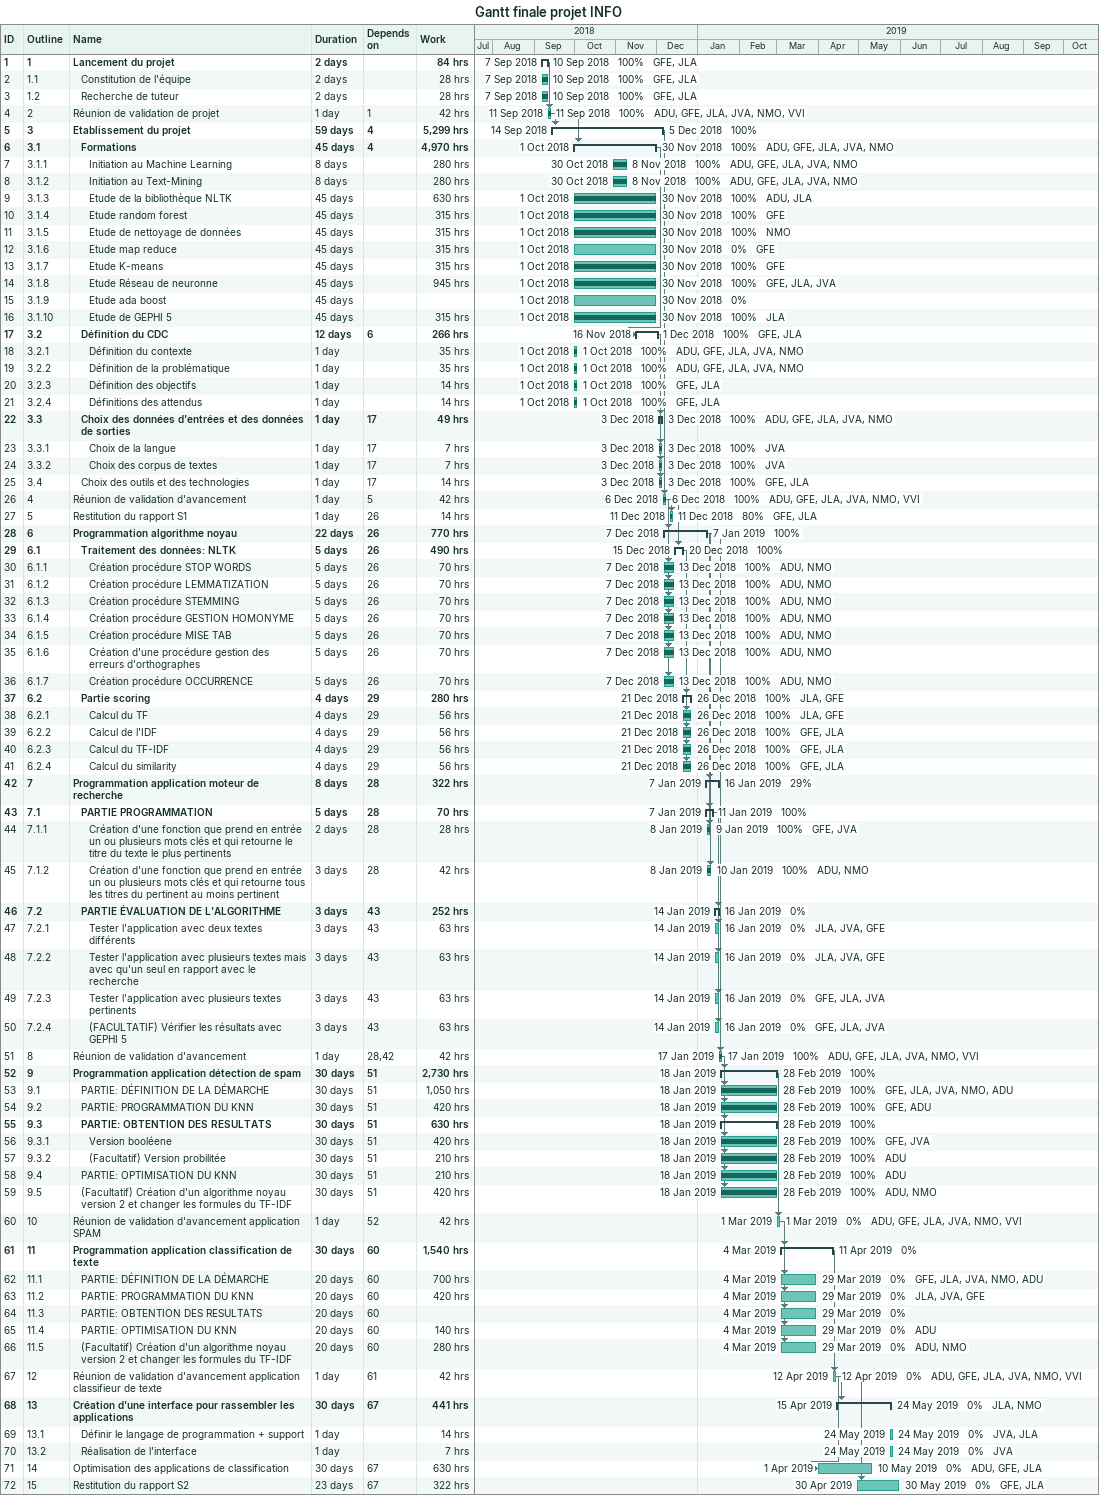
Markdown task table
Gantt finale projet INFO

| ID | WBS | Task | Duration | Start | Finish | Predecessors | Resources | % complete | Work (h) |
|---|---|---|---|---|---|---|---|---|---|
| 1 | 1 | **Lancement du projet** | 2d | 2018-09-07 | 2018-09-10 |  | GFE, JLA | 100 | 84 |
| 2 | 1.1 | Constitution de l'équipe | 2d | 2018-09-07 | 2018-09-10 |  | GFE, JLA | 100 | 28 |
| 3 | 1.2 | Recherche de tuteur | 2d | 2018-09-07 | 2018-09-10 |  | GFE, JLA | 100 | 28 |
| 4 | 2 | Réunion de validation de projet | 1d | 2018-09-11 | 2018-09-11 | 1 | ADU, GFE, JLA, JVA, NMO, VVI | 100 | 42 |
| 5 | 3 | **Etablissement du projet** | 59d | 2018-09-14 | 2018-12-05 | 4 |  | 100 | 5299 |
| 6 | 3.1 | **Formations** | 45d | 2018-10-01 | 2018-11-30 | 4 | ADU, GFE, JLA, JVA, NMO | 100 | 4970 |
| 7 | 3.1.1 | Initiation au Machine Learning | 8d | 2018-10-30 | 2018-11-08 |  | ADU, GFE, JLA, JVA, NMO | 100 | 280 |
| 8 | 3.1.2 | Initiation au Text-Mining | 8d | 2018-10-30 | 2018-11-08 |  | ADU, GFE, JLA, JVA, NMO | 100 | 280 |
| 9 | 3.1.3 | Etude de la bibliothèque NLTK | 45d | 2018-10-01 | 2018-11-30 |  | ADU, JLA | 100 | 630 |
| 10 | 3.1.4 | Etude random forest | 45d | 2018-10-01 | 2018-11-30 |  | GFE | 100 | 315 |
| 11 | 3.1.5 | Etude de nettoyage de données | 45d | 2018-10-01 | 2018-11-30 |  | NMO | 100 | 315 |
| 12 | 3.1.6 | Etude map reduce | 45d | 2018-10-01 | 2018-11-30 |  | GFE | 0 | 315 |
| 13 | 3.1.7 | Etude K-means | 45d | 2018-10-01 | 2018-11-30 |  | GFE | 100 | 315 |
| 14 | 3.1.8 | Etude Réseau de neuronne | 45d | 2018-10-01 | 2018-11-30 |  | GFE, JLA, JVA | 100 | 945 |
| 15 | 3.1.9 | Etude ada boost | 45d | 2018-10-01 | 2018-11-30 |  |  | 0 |  |
| 16 | 3.1.10 | Etude de GEPHI 5 | 45d | 2018-10-01 | 2018-11-30 |  | JLA | 100 | 315 |
| 17 | 3.2 | **Définition du CDC** | 12d | 2018-11-16 | 2018-12-01 | 6 | GFE, JLA | 100 | 266 |
| 18 | 3.2.1 | Définition du contexte | 1d | 2018-10-01 | 2018-10-01 |  | ADU, GFE, JLA, JVA, NMO | 100 | 35 |
| 19 | 3.2.2 | Définition de la problématique | 1d | 2018-10-01 | 2018-10-01 |  | ADU, GFE, JLA, JVA, NMO | 100 | 35 |
| 20 | 3.2.3 | Définition des objectifs | 1d | 2018-10-01 | 2018-10-01 |  | GFE, JLA | 100 | 14 |
| 21 | 3.2.4 | Définitions des attendus | 1d | 2018-10-01 | 2018-10-01 |  | GFE, JLA | 100 | 14 |
| 22 | 3.3 | **Choix des données d'entrées et des données de sorties** | 1d | 2018-12-03 | 2018-12-03 | 17 | ADU, GFE, JLA, JVA, NMO | 100 | 49 |
| 23 | 3.3.1 | Choix de la langue | 1d | 2018-12-03 | 2018-12-03 | 17 | JVA | 100 | 7 |
| 24 | 3.3.2 | Choix des corpus de textes | 1d | 2018-12-03 | 2018-12-03 | 17 | JVA | 100 | 7 |
| 25 | 3.4 | Choix des outils et des technologies | 1d | 2018-12-03 | 2018-12-03 | 17 | GFE, JLA | 100 | 14 |
| 26 | 4 | Réunion de validation d'avancement | 1d | 2018-12-06 | 2018-12-06 | 5 | ADU, GFE, JLA, JVA, NMO, VVI | 100 | 42 |
| 27 | 5 | Restitution du rapport S1 | 1d | 2018-12-11 | 2018-12-11 | 26 | GFE, JLA | 80 | 14 |
| 28 | 6 | **Programmation algorithme noyau** | 22d | 2018-12-07 | 2019-01-07 | 26 |  | 100 | 770 |
| 29 | 6.1 | **Traitement des données: NLTK** | 5d | 2018-12-15 | 2018-12-20 | 26 |  | 100 | 490 |
| 30 | 6.1.1 | Création procédure STOP WORDS | 5d | 2018-12-07 | 2018-12-13 | 26 | ADU, NMO | 100 | 70 |
| 31 | 6.1.2 | Création procédure LEMMATIZATION | 5d | 2018-12-07 | 2018-12-13 | 26 | ADU, NMO | 100 | 70 |
| 32 | 6.1.3 | Création procédure STEMMING | 5d | 2018-12-07 | 2018-12-13 | 26 | ADU, NMO | 100 | 70 |
| 33 | 6.1.4 | Création procédure GESTION HOMONYME | 5d | 2018-12-07 | 2018-12-13 | 26 | ADU, NMO | 100 | 70 |
| 34 | 6.1.5 | Création procédure MISE TAB | 5d | 2018-12-07 | 2018-12-13 | 26 | ADU, NMO | 100 | 70 |
| 35 | 6.1.6 | Création d'une procédure gestion des erreurs d'orthographes | 5d | 2018-12-07 | 2018-12-13 | 26 | ADU, NMO | 100 | 70 |
| 36 | 6.1.7 | Création procédure OCCURRENCE | 5d | 2018-12-07 | 2018-12-13 | 26 | ADU, NMO | 100 | 70 |
| 37 | 6.2 | **Partie scoring** | 4d | 2018-12-21 | 2018-12-26 | 29 | JLA, GFE | 100 | 280 |
| 38 | 6.2.1 | Calcul du TF | 4d | 2018-12-21 | 2018-12-26 | 29 | JLA, GFE | 100 | 56 |
| 39 | 6.2.2 | Calcul de l'IDF | 4d | 2018-12-21 | 2018-12-26 | 29 | GFE, JLA | 100 | 56 |
| 40 | 6.2.3 | Calcul du TF-IDF | 4d | 2018-12-21 | 2018-12-26 | 29 | GFE, JLA | 100 | 56 |
| 41 | 6.2.4 | Calcul du similarity | 4d | 2018-12-21 | 2018-12-26 | 29 | GFE, JLA | 100 | 56 |
| 42 | 7 | **Programmation application moteur de recherche** | 8d | 2019-01-07 | 2019-01-16 | 28 |  | 29 | 322 |
| 43 | 7.1 | **PARTIE PROGRAMMATION** | 5d | 2019-01-07 | 2019-01-11 | 28 |  | 100 | 70 |
| 44 | 7.1.1 | Création d'une fonction que prend en entrée un ou plusieurs mots clés et qui retourne le titre du texte le plus pertinents | 2d | 2019-01-08 | 2019-01-09 | 28 | GFE, JVA | 100 | 28 |
| 45 | 7.1.2 | Création d'une fonction que prend en entrée un ou plusieurs mots clés et qui retourne tous les titres du pertinent au moins pertinent | 3d | 2019-01-08 | 2019-01-10 | 28 | ADU, NMO | 100 | 42 |
| 46 | 7.2 | **PARTIE ÉVALUATION DE L'ALGORITHME** | 3d | 2019-01-14 | 2019-01-16 | 43 |  | 0 | 252 |
| 47 | 7.2.1 | Tester l'application avec deux textes différents | 3d | 2019-01-14 | 2019-01-16 | 43 | JLA, JVA, GFE | 0 | 63 |
| 48 | 7.2.2 | Tester l'application avec plusieurs textes mais avec qu'un seul en rapport avec le recherche | 3d | 2019-01-14 | 2019-01-16 | 43 | JLA, JVA, GFE | 0 | 63 |
| 49 | 7.2.3 | Tester l'application avec plusieurs textes pertinents | 3d | 2019-01-14 | 2019-01-16 | 43 | GFE, JLA, JVA | 0 | 63 |
| 50 | 7.2.4 | (FACULTATIF) Vérifier les résultats avec GEPHI 5 | 3d | 2019-01-14 | 2019-01-16 | 43 | GFE, JLA, JVA | 0 | 63 |
| 51 | 8 | Réunion de validation d'avancement | 1d | 2019-01-17 | 2019-01-17 | 28, 42 | ADU, GFE, JLA, JVA, NMO, VVI | 100 | 42 |
| 52 | 9 | **Programmation application détection de spam** | 30d | 2019-01-18 | 2019-02-28 | 51 |  | 100 | 2730 |
| 53 | 9.1 | PARTIE: DÉFINITION DE LA DÉMARCHE | 30d | 2019-01-18 | 2019-02-28 | 51 | GFE, JLA, JVA, NMO, ADU | 100 | 1050 |
| 54 | 9.2 | PARTIE: PROGRAMMATION DU KNN | 30d | 2019-01-18 | 2019-02-28 | 51 | GFE, ADU | 100 | 420 |
| 55 | 9.3 | **PARTIE: OBTENTION DES RESULTATS** | 30d | 2019-01-18 | 2019-02-28 | 51 |  | 100 | 630 |
| 56 | 9.3.1 | Version booléene | 30d | 2019-01-18 | 2019-02-28 | 51 | GFE, JVA | 100 | 420 |
| 57 | 9.3.2 | (Facultatif) Version probilitée | 30d | 2019-01-18 | 2019-02-28 | 51 | ADU | 100 | 210 |
| 58 | 9.4 | PARTIE: OPTIMISATION DU KNN | 30d | 2019-01-18 | 2019-02-28 | 51 | ADU | 100 | 210 |
| 59 | 9.5 | (Facultatif) Création d'un algorithme noyau version 2 et changer les formules du TF-IDF | 30d | 2019-01-18 | 2019-02-28 | 51 | ADU, NMO | 100 | 420 |
| 60 | 10 | Réunion de validation d'avancement application SPAM | 1d | 2019-03-01 | 2019-03-01 | 52 | ADU, GFE, JLA, JVA, NMO, VVI | 0 | 42 |
| 61 | 11 | **Programmation application classification de texte** | 30d | 2019-03-04 | 2019-04-11 | 60 |  | 0 | 1540 |
| 62 | 11.1 | PARTIE: DÉFINITION DE LA DÉMARCHE | 20d | 2019-03-04 | 2019-03-29 | 60 | GFE, JLA, JVA, NMO, ADU | 0 | 700 |
| 63 | 11.2 | PARTIE: PROGRAMMATION DU KNN | 20d | 2019-03-04 | 2019-03-29 | 60 | JLA, JVA, GFE | 0 | 420 |
| 64 | 11.3 | PARTIE: OBTENTION DES RESULTATS | 20d | 2019-03-04 | 2019-03-29 | 60 |  | 0 |  |
| 65 | 11.4 | PARTIE: OPTIMISATION DU KNN | 20d | 2019-03-04 | 2019-03-29 | 60 | ADU | 0 | 140 |
| 66 | 11.5 | (Facultatif) Création d'un algorithme noyau version 2 et changer les formules du TF-IDF | 20d | 2019-03-04 | 2019-03-29 | 60 | ADU, NMO | 0 | 280 |
| 67 | 12 | Réunion de validation d'avancement application classifieur de texte | 1d | 2019-04-12 | 2019-04-12 | 61 | ADU, GFE, JLA, JVA, NMO, VVI | 0 | 42 |
| 68 | 13 | **Création d'une interface pour rassembler les applications** | 30d | 2019-04-15 | 2019-05-24 | 67 | JLA, NMO | 0 | 441 |
| 69 | 13.1 | Définir le langage de programmation + support | 1d | 2019-05-24 | 2019-05-24 |  | JVA, JLA | 0 | 14 |
| 70 | 13.2 | Réalisation de l'interface | 1d | 2019-05-24 | 2019-05-24 |  | JVA | 0 | 7 |
| 71 | 14 | Optimisation des applications de classification | 30d | 2019-04-01 | 2019-05-10 | 67 | ADU, GFE, JLA | 0 | 630 |
| 72 | 15 | Restitution du rapport S2 | 23d | 2019-04-30 | 2019-05-30 | 67 | GFE, JLA | 0 | 322 |
